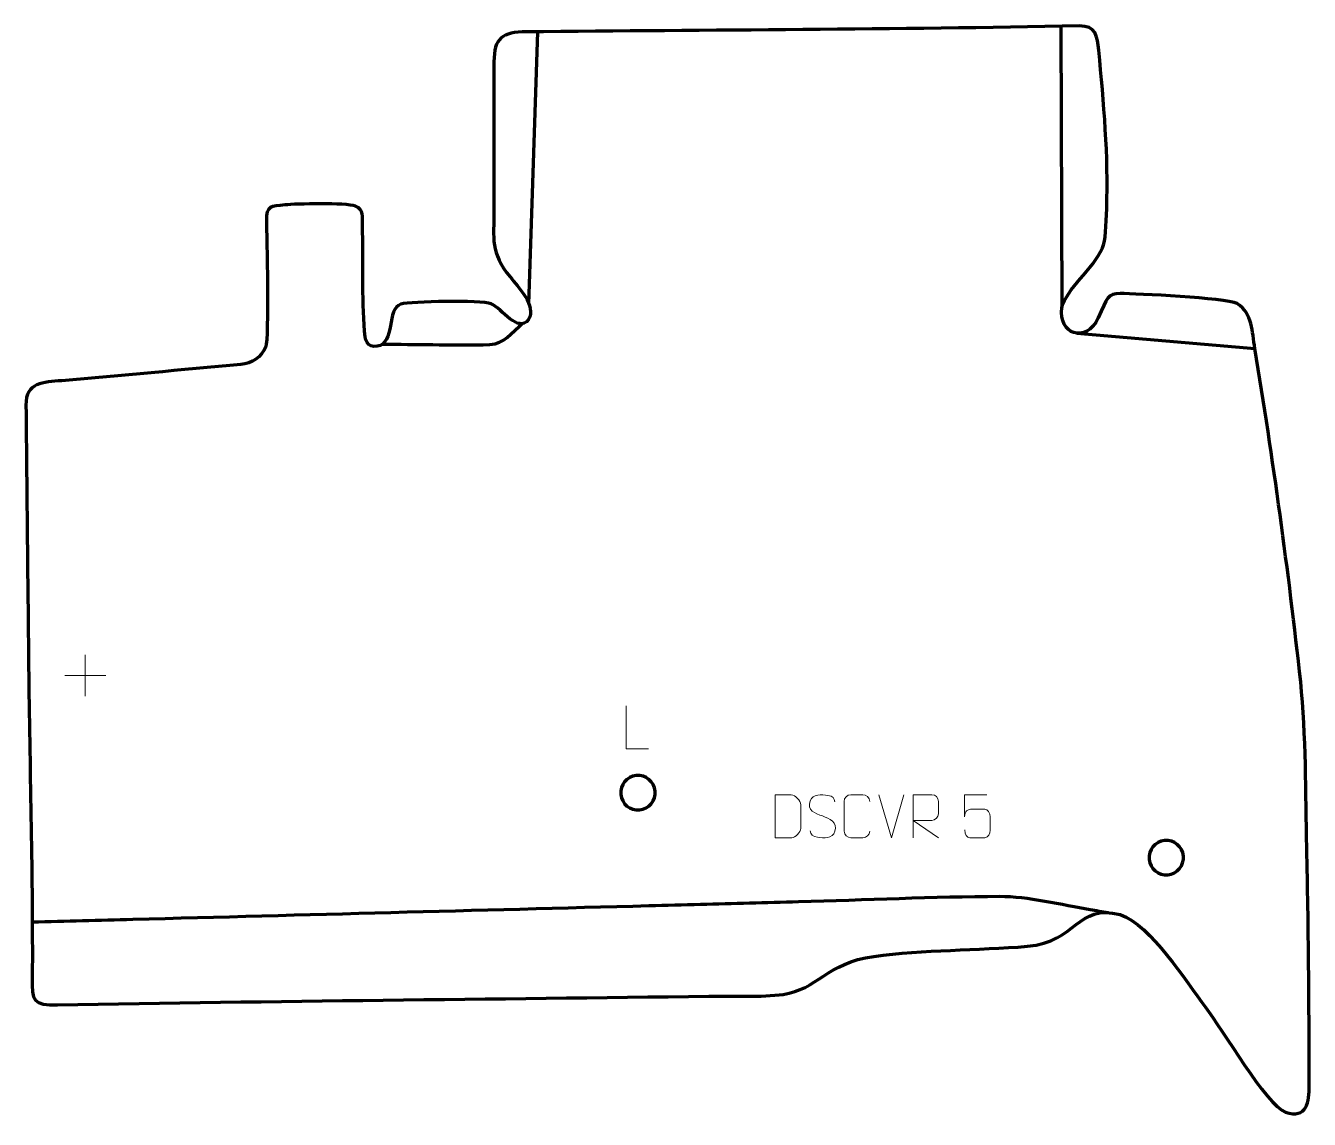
# Model space of a CAD drawing. Header units: millimetres. Extents: x 966 to 1711, y -39 to 596.
import ezdxf

# ---------------------------------------------------------------- set-up
doc = ezdxf.new("R2010")
doc.units = ezdxf.units.MM
doc.header["$MEASUREMENT"] = 0
doc.layers.add('layer 2', color=7, linetype='Continuous')
doc.layers.add('layer 3', color=7, linetype='Continuous')

msp = doc.modelspace()

# ---------------------------------------------------------------- linework, layer by layer
at = {"layer": 'layer 2', "color": 140, "lineweight": 158}
for points in [[(1258.0959, 434.3803), (1258.0959, 434.3803), (1263.2007, 592.5633), (1263.2007, 592.5633)], [(1566.9367, 595.6988), (1566.9367, 595.6988), (1567.5534, 432.323), (1567.5534, 432.323)], [(1576.172, 417.4488), (1576.172, 417.4488), (1679.573, 408.5757), (1679.573, 408.5757)]]:
    msp.add_open_spline(points, degree=3, dxfattribs=at)
for points, knots in [([(1172.9757, 411.1154), (1192.4858, 411.0128), (1212.1167, 410.7087), (1231.5986, 410.6765), (1231.5986, 410.6765), (1242.617, 410.6582), (1244.9545, 414.3821), (1252.561, 421.6486), (1252.561, 421.6486), (1252.561, 421.6486), (1253.9953, 423.0188), (1253.9953, 423.0188)], [0, 0, 0, 0, 0.25, 0.25, 0.25, 0.25, 0.5, 0.5, 0.5, 0.5, 1, 1, 1, 1]), ([(969.7156, 75.63), (989.1911, 76.1452), (1008.6666, 76.6606), (1028.1422, 77.1758), (1028.1422, 77.1758), (1128.0166, 79.8182), (1227.891, 82.4607), (1327.7654, 85.1031), (1327.7654, 85.1031), (1337.7528, 85.3673), (1347.7402, 85.6316), (1357.7276, 85.8958), (1357.7276, 85.8958), (1376.7038, 86.3979), (1395.6799, 86.8999), (1414.6561, 87.4019), (1414.6561, 87.4019), (1453.3761, 88.4384), (1492.888, 90.3707), (1531.5251, 90.5244), (1531.5251, 90.5244), (1546.8832, 90.5856), (1568.209, 85.5826), (1583.8963, 82.8536), (1583.8963, 82.8536), (1587.3865, 82.2464), (1590.8767, 81.6387), (1594.3666, 81.0302)], [0, 0, 0, 0, 0.125, 0.125, 0.125, 0.125, 0.25, 0.25, 0.25, 0.25, 0.375, 0.375, 0.375, 0.375, 0.5, 0.5, 0.5, 0.5, 0.625, 0.625, 0.625, 0.625, 0.75, 0.75, 0.75, 0.75, 1, 1, 1, 1])]:
    msp.add_open_spline(points, degree=3, knots=knots, dxfattribs=at)
at = {"layer": 'layer 2', "color": 250, "lineweight": 9}
for points in [[(1000.52, 230.6647), (1000.52, 230.6647), (1000.52, 206.6868), (1000.52, 206.6868)], [(988.5311, 218.6757), (988.5311, 218.6757), (1012.509, 218.6757), (1012.509, 218.6757)], [(1468.4981, 124.4837), (1468.4981, 124.4837), (1461.1763, 149.4373), (1461.1763, 149.4373)], [(1475.82, 149.4373), (1475.82, 149.4373), (1468.4982, 124.4837), (1468.4982, 124.4837)]]:
    msp.add_open_spline(points, degree=3, dxfattribs=at)
for points, knots in [([(1327.4608, 176.1165), (1327.4608, 176.1165), (1314.5117, 176.1165), (1314.5117, 176.1165), (1314.5117, 176.1165), (1314.5117, 176.1165), (1314.5117, 201.0701), (1314.5117, 201.0701)], [0, 0, 0, 0, 0.33333333, 0.33333333, 0.33333333, 0.33333333, 1, 1, 1, 1]), ([(1401.1057, 124.5119), (1403.4375, 124.5123), (1408.3877, 124.4883), (1410.7192, 124.488), (1410.7192, 124.488), (1412.6442, 124.3826), (1415.9628, 127.9242), (1415.9516, 129.9415), (1415.9516, 129.9415), (1415.9512, 135.7116), (1415.9512, 137.8813), (1415.9516, 143.6506), (1415.9516, 143.6506), (1415.9473, 145.7887), (1412.5728, 149.4488), (1410.4204, 149.4353), (1410.4204, 149.4353), (1408.0947, 149.4353), (1403.3704, 149.4353), (1401.0443, 149.4353), (1401.0443, 149.4353), (1401.0447, 143.6884), (1401.106, 130.2592), (1401.1057, 124.5119)], [0, 0, 0, 0, 0.14285714, 0.14285714, 0.14285714, 0.14285714, 0.28571429, 0.28571429, 0.28571429, 0.28571429, 0.42857143, 0.42857143, 0.42857143, 0.42857143, 0.57142857, 0.57142857, 0.57142857, 0.57142857, 0.71428571, 0.71428571, 0.71428571, 0.71428571, 1, 1, 1, 1]), ([(1428.5035, 137.1344), (1424.2552, 138.6048), (1419.3471, 140.4006), (1421.3522, 145.9209), (1421.3522, 145.9209), (1422.8557, 150.0608), (1428.0693, 149.6723), (1431.6729, 149.0712), (1431.6729, 149.0712), (1434.5335, 148.594), (1435.3982, 147.3808), (1435.7088, 145.2967)], [0, 0, 0, 0, 0.25, 0.25, 0.25, 0.25, 0.5, 0.5, 0.5, 0.5, 1, 1, 1, 1]), ([(1455.9211, 128.3015), (1455.7813, 125.9781), (1454.1041, 124.4985), (1451.9564, 124.4877), (1451.9564, 124.4877), (1449.6245, 124.4881), (1447.2926, 124.4881), (1444.9611, 124.4877), (1444.9611, 124.4877), (1443.0361, 124.3823), (1441.064, 126.2668), (1441.0752, 128.2841), (1441.0752, 128.2841), (1441.0756, 134.0542), (1441.0756, 139.8239), (1441.0752, 145.5932), (1441.0752, 145.5932), (1441.0794, 147.7313), (1442.8261, 149.4505), (1444.9785, 149.437), (1444.9785, 149.437), (1447.3042, 149.437), (1449.6303, 149.437), (1451.9564, 149.437), (1451.9564, 149.437), (1453.903, 149.4725), (1455.8944, 147.981), (1455.9211, 145.5434)], [0, 0, 0, 0, 0.125, 0.125, 0.125, 0.125, 0.25, 0.25, 0.25, 0.25, 0.375, 0.375, 0.375, 0.375, 0.5, 0.5, 0.5, 0.5, 0.625, 0.625, 0.625, 0.625, 0.75, 0.75, 0.75, 0.75, 1, 1, 1, 1]), ([(1481.1662, 124.4838), (1481.1662, 124.4838), (1481.1662, 149.4373), (1481.1662, 149.4373), (1481.1662, 149.4373), (1484.761, 149.4373), (1488.3565, 149.4373), (1491.9517, 149.4373), (1491.9517, 149.4373), (1494.277, 149.3996), (1495.8343, 147.9096), (1495.8302, 145.5432), (1495.8302, 145.5432), (1495.8298, 143.5077), (1495.8298, 140.4483), (1495.8302, 138.4123), (1495.8302, 138.4123), (1495.8237, 136.5368), (1494.0114, 134.595), (1492.0019, 134.5759), (1492.0019, 134.5759), (1492.0019, 134.5759), (1481.1662, 134.5759), (1481.1662, 134.5759), (1481.1662, 134.5759), (1481.1662, 134.5759), (1495.8209, 124.4838), (1495.8209, 124.4838)], [0, 0, 0, 0, 0.125, 0.125, 0.125, 0.125, 0.25, 0.25, 0.25, 0.25, 0.375, 0.375, 0.375, 0.375, 0.5, 0.5, 0.5, 0.5, 0.625, 0.625, 0.625, 0.625, 0.75, 0.75, 0.75, 0.75, 1, 1, 1, 1]), ([(1523.8924, 149.4153), (1523.8924, 149.4153), (1511.0407, 149.4153), (1511.0407, 149.4153), (1511.0407, 149.4153), (1511.041, 145.1847), (1511.041, 140.9538), (1511.0407, 136.7226), (1511.0407, 136.7226), (1511.0404, 140.0327), (1512.6714, 141.1045), (1515.4834, 141.165), (1515.4834, 141.165), (1517.923, 141.1653), (1520.3625, 141.1653), (1522.8017, 141.165), (1522.8017, 141.165), (1524.4515, 141.1718), (1525.9264, 138.7913), (1525.9549, 136.7226), (1525.9549, 136.7226), (1525.9546, 134.1353), (1525.9546, 131.5477), (1525.9549, 128.96), (1525.9549, 128.96), (1526.0011, 127.0006), (1524.5017, 124.5643), (1522.8758, 124.5058), (1522.8758, 124.5058), (1520.9193, 124.5061), (1516.0243, 124.5061), (1514.0673, 124.5058), (1514.0673, 124.5058), (1512.2218, 124.497), (1511.1147, 126.4618), (1511.0939, 129.0129)], [0, 0, 0, 0, 0.1, 0.1, 0.1, 0.1, 0.2, 0.2, 0.2, 0.2, 0.3, 0.3, 0.3, 0.3, 0.4, 0.4, 0.4, 0.4, 0.5, 0.5, 0.5, 0.5, 0.6, 0.6, 0.6, 0.6, 0.7, 0.7, 0.7, 0.7, 0.8, 0.8, 0.8, 0.8, 1, 1, 1, 1]), ([(1428.5035, 137.1343), (1432.5221, 135.4876), (1437.5516, 133.5993), (1435.7176, 128.239), (1435.7176, 128.239), (1434.2578, 123.9726), (1429.347, 124.2293), (1425.6209, 124.784), (1425.6209, 124.784), (1422.8709, 125.1938), (1421.65, 126.4073), (1421.272, 128.5195)], [0, 0, 0, 0, 0.25, 0.25, 0.25, 0.25, 0.5, 0.5, 0.5, 0.5, 1, 1, 1, 1])]:
    msp.add_open_spline(points, degree=3, knots=knots, dxfattribs=at)
at = {"layer": 'layer 2', "color": 142, "lineweight": 200}
for points in [[(1322.3201, 140.6652), (1316.8228, 140.1344), (1311.9361, 144.1606), (1311.4054, 149.6579), (1311.4054, 149.6579), (1310.8746, 155.1551), (1314.9008, 160.0419), (1320.3981, 160.5726), (1320.3981, 160.5726), (1325.8954, 161.1033), (1330.7821, 157.0771), (1331.3128, 151.5798), (1331.3128, 151.5798), (1331.8435, 146.0826), (1327.8174, 141.1959), (1322.3201, 140.6652)], [(1629.0537, 102.9611), (1623.5564, 102.4303), (1618.6698, 106.4565), (1618.139, 111.9538), (1618.139, 111.9538), (1617.6083, 117.451), (1621.6345, 122.3378), (1627.1318, 122.8685), (1627.1318, 122.8685), (1632.6291, 123.3992), (1637.5157, 119.373), (1638.0465, 113.8758), (1638.0465, 113.8758), (1638.5772, 108.3785), (1634.551, 103.4918), (1629.0537, 102.9611)]]:
    msp.add_open_spline(points, degree=3, knots=[0, 0, 0, 0, 0.2, 0.2, 0.2, 0.2, 0.4, 0.4, 0.4, 0.4, 0.6, 0.6, 0.6, 0.6, 1, 1, 1, 1], dxfattribs=at)
at = {"layer": 'layer 3', "color": 242, "lineweight": 158}
msp.add_open_spline([(1593.5448, 489.8438), (1593.2043, 480.3891), (1592.865, 470.9724), (1591.149, 467.071), (1591.149, 467.071), (1585.5657, 454.3775), (1569.9488, 443.1478), (1567.5534, 432.323), (1567.5534, 432.323), (1565.1953, 417.1047), (1581.3644, 410.8451), (1588.5869, 426.4199), (1588.5869, 426.4199), (1593.8894, 438.119), (1594.0582, 440.4829), (1601.3668, 440.4965), (1601.3668, 440.4965), (1610.8455, 440.5139), (1662.0542, 437.9932), (1669.3334, 434.7781), (1669.3334, 434.7781), (1678.3724, 428.5999), (1677.8569, 418.7128), (1679.573, 408.5757), (1679.573, 408.5757), (1690.1263, 344.9162), (1699.1323, 279.2075), (1706.1606, 215.0603), (1706.1606, 215.0603), (1709.388, 183.9486), (1708.9836, 150.2126), (1709.7182, 118.7428), (1709.7182, 118.7428), (1710.728, 72.8169), (1711.0636, 26.5266), (1711.1623, -19.4177), (1711.1623, -19.4177), (1711.1823, -28.7594), (1709.7761, -39.0175), (1697.3489, -34.8325), (1697.3489, -34.8325), (1686.428, -31.1546), (1660.3794, 13.9137), (1650.8977, 26.1221), (1650.8977, 26.1221), (1639.3295, 41.3902), (1619.1977, 73.5224), (1601.393, 79.9032), (1601.393, 79.9032), (1576.0783, 86.3487), (1576.2383, 64.0315), (1547.6155, 61.4537), (1547.6155, 61.4537), (1518.2844, 59.0889), (1487.2947, 59.5089), (1458.3852, 55.6063), (1458.3852, 55.6063), (1430.8713, 51.892), (1425.4967, 36.2933), (1405.6488, 33.5403), (1405.6488, 33.5403), (1393.3871, 31.8395), (1375.5814, 32.6568), (1362.6218, 32.4834), (1362.6218, 32.4834), (1236.5382, 30.8015), (1110.4924, 29.7442), (984.4119, 27.4973), (984.4119, 27.4973), (969.9657, 27.2399), (969.6229, 29.4486), (969.7147, 43.4125), (969.7147, 43.4125), (970.0703, 101.5821), (968.3058, 160.2675), (967.6686, 218.5206), (967.6686, 218.5206), (967.0953, 270.9154), (966.5731, 323.3107), (966.0278, 375.7058), (966.0278, 375.7058), (965.8881, 389.1331), (976.2349, 388.996), (986.8136, 389.9098), (986.8136, 389.9098), (1021.4441, 392.9083), (1056.2323, 396.1289), (1090.8419, 399.3902), (1090.8419, 399.3902), (1097.2888, 399.9978), (1102.8412, 403.48), (1105.25, 409.6593), (1105.25, 409.6593), (1107.1665, 414.5755), (1105.941, 474.4809), (1105.6351, 483.1301), (1105.6351, 483.1301), (1105.3402, 491.4702), (1108.5141, 491.2224), (1116.4842, 492.0093), (1116.4842, 492.0093), (1122.4878, 492.6021), (1151.8022, 493.3577), (1157.4004, 491.2317), (1157.4004, 491.2317), (1162.2828, 489.3776), (1161.3382, 484.8302), (1161.4524, 480.0089), (1161.4524, 480.0089), (1161.8333, 460.001), (1161.1272, 438.3569), (1162.5845, 418.5983), (1162.5845, 418.5983), (1162.9136, 414.136), (1163.8946, 408.819), (1170.0194, 409.8863), (1170.0194, 409.8863), (1180.5756, 411.7259), (1175.2268, 431.7992), (1183.7381, 434.342), (1183.7381, 434.342), (1189.5164, 436.0682), (1230.2097, 436.6851), (1236.0937, 434.6208), (1236.0937, 434.6208), (1242.5248, 431.7612), (1251.6433, 417.39), (1257.7885, 425.3882), (1257.7885, 425.3882), (1262.5864, 433.2957), (1251.8727, 444.4338), (1247.162, 450.1777), (1247.162, 450.1777), (1235.3314, 464.603), (1237.8112, 471.8924), (1237.7313, 489.3877), (1237.7313, 489.3877), (1237.6034, 517.9042), (1237.6765, 546.5133), (1237.7577, 575.0325), (1237.7577, 575.0325), (1237.7976, 589.0396), (1242.6191, 592.3818), (1256.5733, 592.5055), (1256.5733, 592.5055), (1363.6588, 593.4508), (1470.6746, 593.8566), (1577.7493, 595.8996), (1577.7493, 595.8996), (1587.1898, 596.0797), (1588.0815, 590.2039), (1588.9052, 581.7589), (1588.9052, 581.7589), (1591.8439, 551.6349), (1594.635, 520.1156), (1593.5448, 489.8438)], degree=3, knots=[0, 0, 0, 0, 0.025, 0.025, 0.025, 0.025, 0.05, 0.05, 0.05, 0.05, 0.075, 0.075, 0.075, 0.075, 0.1, 0.1, 0.1, 0.1, 0.125, 0.125, 0.125, 0.125, 0.15, 0.15, 0.15, 0.15, 0.175, 0.175, 0.175, 0.175, 0.2, 0.2, 0.2, 0.2, 0.225, 0.225, 0.225, 0.225, 0.25, 0.25, 0.25, 0.25, 0.275, 0.275, 0.275, 0.275, 0.3, 0.3, 0.3, 0.3, 0.325, 0.325, 0.325, 0.325, 0.35, 0.35, 0.35, 0.35, 0.375, 0.375, 0.375, 0.375, 0.4, 0.4, 0.4, 0.4, 0.425, 0.425, 0.425, 0.425, 0.45, 0.45, 0.45, 0.45, 0.475, 0.475, 0.475, 0.475, 0.5, 0.5, 0.5, 0.5, 0.525, 0.525, 0.525, 0.525, 0.55, 0.55, 0.55, 0.55, 0.575, 0.575, 0.575, 0.575, 0.6, 0.6, 0.6, 0.6, 0.625, 0.625, 0.625, 0.625, 0.65, 0.65, 0.65, 0.65, 0.675, 0.675, 0.675, 0.675, 0.7, 0.7, 0.7, 0.7, 0.725, 0.725, 0.725, 0.725, 0.75, 0.75, 0.75, 0.75, 0.775, 0.775, 0.775, 0.775, 0.8, 0.8, 0.8, 0.8, 0.825, 0.825, 0.825, 0.825, 0.85, 0.85, 0.85, 0.85, 0.875, 0.875, 0.875, 0.875, 0.9, 0.9, 0.9, 0.9, 0.925, 0.925, 0.925, 0.925, 0.95, 0.95, 0.95, 0.95, 1, 1, 1, 1], dxfattribs=at)

doc.saveas('drawing.dxf')
